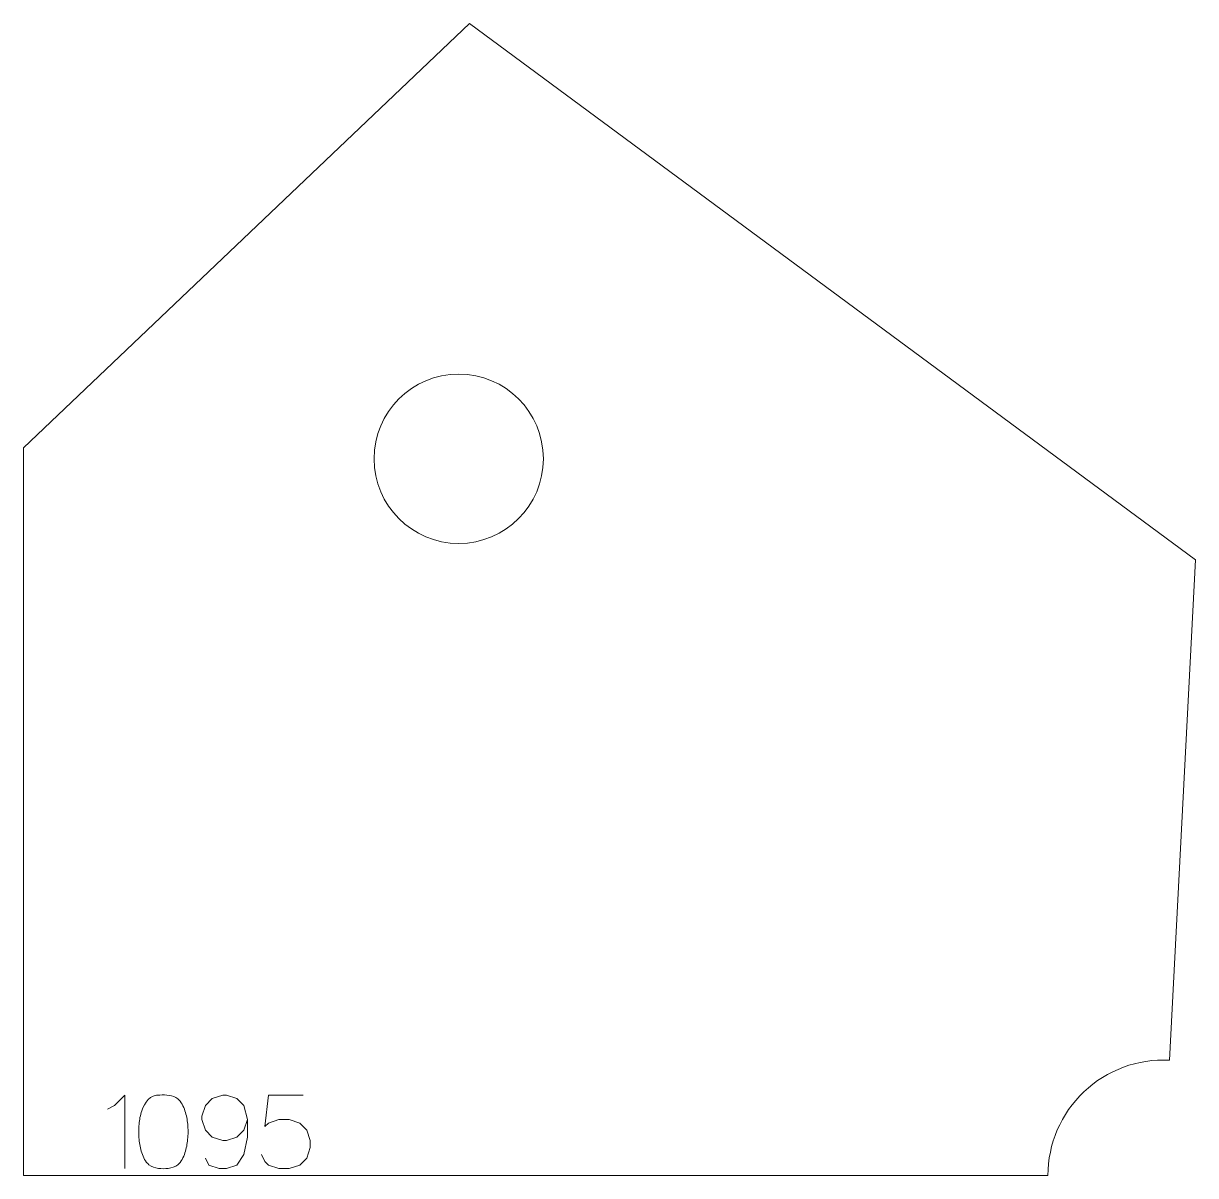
# Model space of a CAD drawing. Extents: x 366024 to 366176, y 3209 to 3358.
import ezdxf

# ---------------------------------------------------------------- set-up
doc = ezdxf.new("R2010")
doc.units = 0
doc.layers.add('2', color=7, linetype='Continuous')
doc.layers.add('2D', color=7, linetype='Continuous')

msp = doc.modelspace()

# ---------------------------------------------------------------- linework, layer by layer
at = {"layer": '2', "color": 2, "lineweight": 0}
for p, q in [((366036.96, 3219.21), (366035.6, 3217.85)), ((366036.96, 3209.67), (366036.96, 3219.21)), ((366048.32, 3218.76), (366047.42, 3217.85)), ((366049.69, 3219.21), (366048.32, 3218.76)), ((366050.14, 3219.21), (366049.69, 3219.21)), ((366051.51, 3218.76), (366050.14, 3219.21)), ((366052.42, 3217.85), (366051.51, 3218.76)), ((366055.14, 3215.12), (366055.6, 3219.21)), ((366055.6, 3219.21), (366060.14, 3219.21)), ((366035.6, 3217.85), (366034.69, 3217.4)), ((366047.42, 3217.85), (366046.96, 3216.49)), ((366046.96, 3216.49), (366046.96, 3216.03)), ((366052.87, 3216.03), (366052.42, 3217.85)), ((366046.96, 3216.03), (366047.42, 3214.67)), ((366052.42, 3214.67), (366052.87, 3216.03)), ((366052.87, 3213.76), (366052.87, 3216.03)), ((366055.6, 3215.58), (366055.14, 3215.12)), ((366056.96, 3216.03), (366055.6, 3215.58)), ((366058.32, 3216.03), (366056.96, 3216.03)), ((366059.69, 3215.58), (366058.32, 3216.03)), ((366060.6, 3214.67), (366059.69, 3215.58)), ((366047.42, 3214.67), (366048.32, 3213.76)), ((366048.32, 3213.76), (366049.69, 3213.3)), ((366050.14, 3213.3), (366051.51, 3213.76)), ((366051.51, 3213.76), (366052.42, 3214.67)), ((366052.42, 3211.49), (366052.87, 3213.76)), ((366061.05, 3213.3), (366060.6, 3214.67)), ((366049.69, 3213.3), (366050.14, 3213.3)), ((366060.6, 3211.03), (366061.05, 3212.4)), ((366061.05, 3212.4), (366061.05, 3213.3)), ((366047.42, 3211.03), (366047.87, 3210.12)), ((366051.51, 3210.12), (366052.42, 3211.49)), ((366054.69, 3211.49), (366055.14, 3210.58)), ((366055.14, 3210.58), (366055.6, 3210.12)), ((366059.69, 3210.12), (366060.6, 3211.03)), ((366047.87, 3210.12), (366049.23, 3209.67)), ((366049.23, 3209.67), (366050.14, 3209.67)), ((366050.14, 3209.67), (366051.51, 3210.12)), ((366055.6, 3210.12), (366056.96, 3209.67)), ((366056.96, 3209.67), (366058.32, 3209.67)), ((366058.32, 3209.67), (366059.69, 3210.12))]:
    msp.add_line(p, q, dxfattribs=at)
msp.add_open_spline([(366041.51, 3219.21), (366040.23, 3219.28), (366039.14, 3217.69), (366038.74, 3215.38), (366038.74, 3213.5), (366039.08, 3211.71), (366039.82, 3210.08), (366041.31, 3209.63), (366042.61, 3209.63), (366044.1, 3210.08), (366044.84, 3211.71), (366045.18, 3213.5), (366045.18, 3215.38), (366044.85, 3217.17), (366043.92, 3219.15), (366042.26, 3219.28), (366041.51, 3219.21)], degree=3, knots=[0, 0, 0, 0, 0.126431, 0.194322, 0.270876, 0.338767, 0.407599, 0.458456, 0.506742, 0.557598, 0.626431, 0.694322, 0.770876, 0.838767, 0.907599, 1, 1, 1, 1], dxfattribs=at)
at = {"layer": '2D', "color": 1, "lineweight": 0}
for p, q in [((366081.75, 3358.42), (366023.78, 3303.28)), ((366176.07, 3288.76), (366081.75, 3358.42)), ((366023.78, 3303.28), (366023.78, 3208.76)), ((366172.68, 3223.74), (366176.07, 3288.76)), ((366023.78, 3208.76), (366156.89, 3208.76))]:
    msp.add_line(p, q, dxfattribs=at)
for centre, radius, start, end in [((366080.33, 3301.87), 11, 90, 270), ((366080.33, 3301.87), 11, 270, 90), ((366171.89, 3208.76), 15, 86.9811, 180.0031)]:
    msp.add_arc(centre, radius, start, end, dxfattribs=at)

doc.saveas('drawing.dxf')
